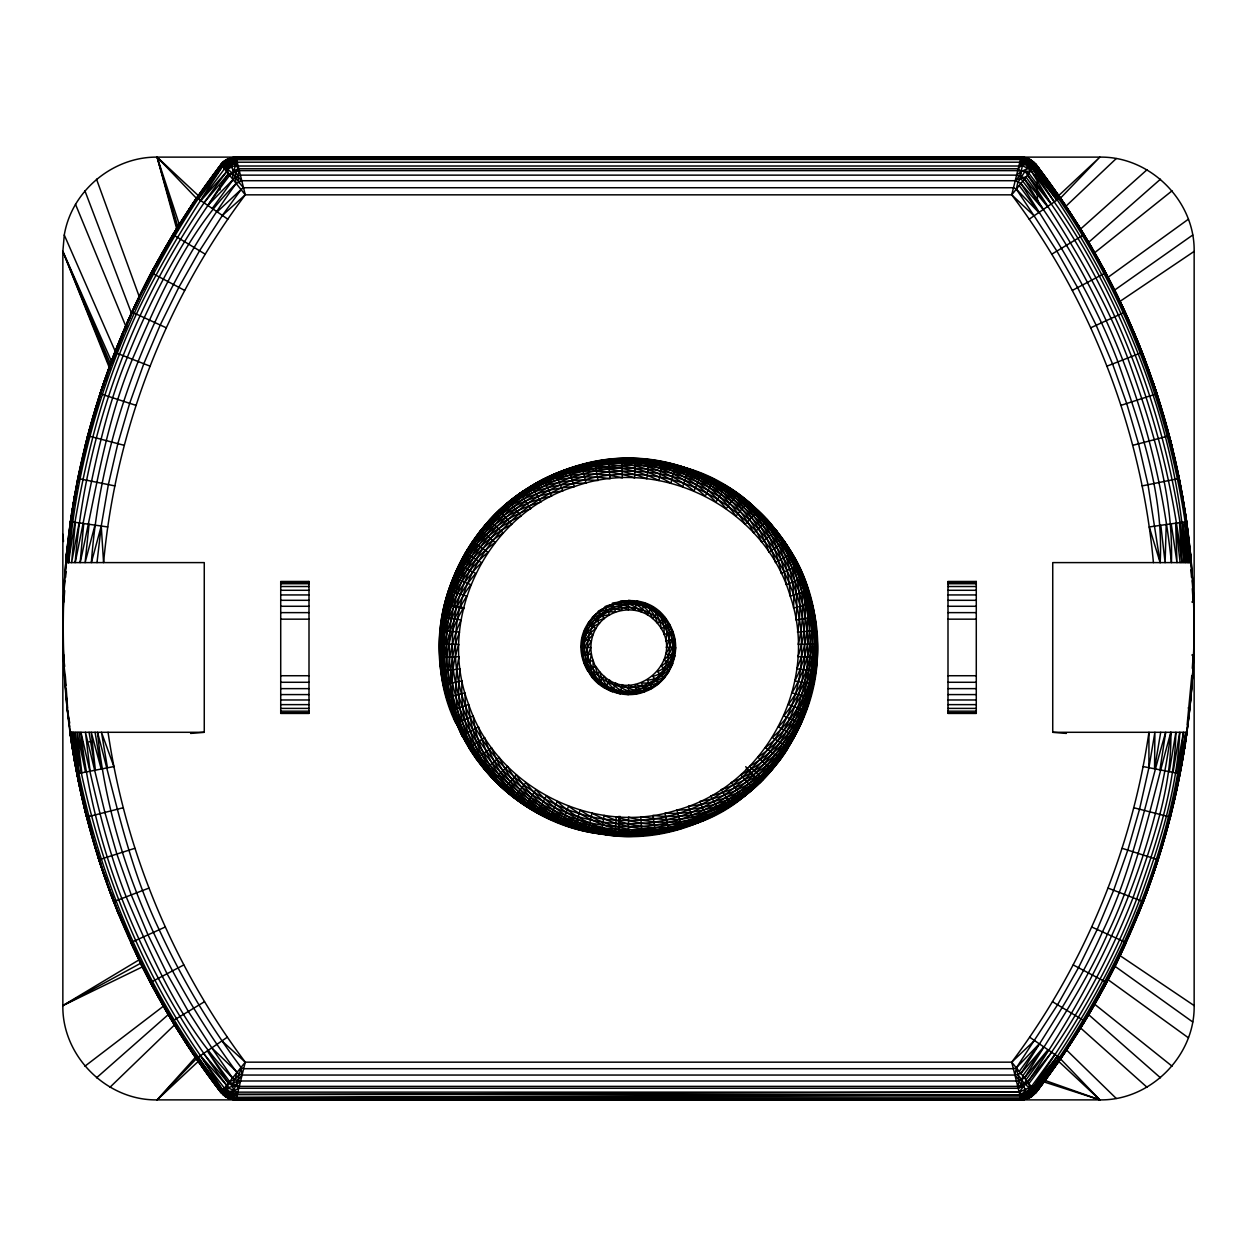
<?xml version="1.0" encoding="UTF-8"?>
<svg xmlns="http://www.w3.org/2000/svg" width="1257" height="1257" viewBox="0 0 1257 1257"><rect width="100%" height="100%" fill="white"/><g stroke="black" fill="none" stroke-linecap="round" stroke-linejoin="round"><path stroke-width="1.5" d="M1188.132 549.073L1189.97 548.885C1210.475 740.97 1154.696 939.937 1035.894 1092.412L1029.389 1097.942L1023.669 1086.252L1021.281 1085.577L1019.333 1080.784L1014.933 1075.049L1016.332 1067.853L1057.577 1004.767L1078.49 967.701L1097.204 929.489L1113.655 890.239L1127.796 850.109L1139.549 809.209L1148.914 767.697L1148.945 732.297C1131.504 851.413 1083.911 965.832 1011.728 1062.165L1021.077 1099.875L1029.389 1097.942L1036.004 1092.537C1067.209 1051.905 1094.14 1008.224 1116.892 962.343L1143.351 901.678C1199.319 756.824 1209.25 594.875 1171.477 444.24L1169.293 435.739C1143.461 337.646 1097.864 244.848 1036.004 164.463L1029.389 159.058L1021.077 157.125L1011.728 194.835C1091.626 301.319 1141.215 430.035 1153.423 562.602M447.461 700.149C402.649 559.679 546.544 419.335 685.835 467.84C793.843 497.379 867.377 654.253 772.301 737.56L788.28 747.569C765.827 786.615 721.361 809.649 676.847 810.121C765.497 786.175 820.192 683.007 790.26 596.179C764.712 507.969 660.585 455.144 574.323 486.648C486.585 513.783 435.645 618.853 468.688 704.533C496.232 787.432 593.681 836.863 676.847 810.121L682.221 828.19C643.034 839.55 600.233 838.12 561.989 823.885L561.879 823.838C465.231 790.15 413.852 671.427 453.337 577.67C474.942 522.582 523.965 479.373 581.347 464.901C689.056 433.445 809.618 518.513 816.28 630.464C830.94 747.679 715.547 855.938 599.479 833.752C486.805 820.004 409.672 691.35 450.525 585.542M108.055 732.297C125.496 851.413 173.089 965.832 245.272 1062.165L235.923 1099.875L227.611 1097.942L221.106 1092.396C189.508 1052.078 162.97 1008.13 140.108 962.343L111.512 896.068L98.91 859.788L85.523 812.76C54.947 690.439 55.497 560.622 86.969 438.552L87.707 435.739C113.539 337.646 159.12 244.848 220.996 164.463L227.611 159.058L235.97 157.298L1021.03 157.282C1028.132 155.365 1016.567 175.666 1022.758 181.134C1107.008 291.121 1157.21 425.133 1171.43 562.602C1173.551 492.178 1151.066 423.656 1127.733 358.041C1103.096 292.567 1065.59 233.393 1027.629 175.053L1025.382 171.675L1017.746 170.622L239.254 170.622L232.419 173.057L229.638 175.367C187.387 230.958 152.977 292.362 127.334 357.287C100.104 423.028 89.671 493.482 75.169 562.602C86.372 421.268 140.705 284.161 226.684 171.659L231.524 161.085L233.472 158.602L236.096 157.785L1020.92 157.754C1026.026 156.214 1032.563 160.283 1035.894 164.604C1124.449 278.771 1178.689 418.754 1191.29 562.602L1052.737 562.602L1052.737 732.297L1066.392 733.428M619.01 816.327L618.79 835.748L601.365 834.035L574.779 828.19L580.153 810.121C630.951 844.39 700.322 834.585 745.511 795.304C807.481 747.334 833.124 659.234 806.585 585.511M784.839 752.644C806.381 720.308 817.993 681.498 816.987 642.594M816.374 661.999L816.736 644.055M1060.594 199.172C1127.67 294.484 1169.466 406.64 1186.592 521.639L1149.259 526.95L1160.148 562.602C1163.872 493.498 1140.429 426.264 1117.929 361.859C1094.046 298.066 1057.404 240.574 1020.873 183.506L1015.247 180.709L241.753 180.709L236.127 183.506C187.23 231.869 159.325 296.998 132.362 359.251C105.148 424.347 95.485 494.315 80.149 562.602L83.732 523.54M64.798 580.765L63.321 601.914L64.138 590.146M1166.213 524.53L1165.113 562.602L1160.808 525.3M1192.862 666.854L1193.223 655.07L1192.296 668.315M463.77 608.954L444.994 604.146C452.269 572.532 468.767 543.48 490.12 519.377C526.793 479.42 581.253 457.249 635.304 459.025L634.628 477.864C497.788 434.042 399.647 610.352 455.977 723.529L473.229 715.909C479.97 781.178 539.049 826.713 601.365 834.035L604.067 815.384C729.123 872.248 845.285 719.79 811.881 603.611L793.544 607.995C796.545 556.568 767.163 506.665 721.377 483.364M1021.077 1099.875L1026.278 1097.895L1027.912 1094.894L1029.357 1087.698L1028.917 1083.565C1072.111 1026.875 1107.134 964.103 1133.044 897.718C1151.475 844.311 1172.011 789.6 1170.848 732.297C1151.711 800.175 1138.418 870.127 1107.417 934.124C1085.042 985.017 1053.759 1030.991 1024.471 1077.987L1019.333 1080.784L1016.41 1080.989L240.59 1080.989L237.667 1080.784L232.529 1077.987C182.721 1027.723 153.527 961.165 126.219 896.838C105.132 843.746 93.851 787.73 80.935 732.297C94.479 860.621 149.394 982.833 226.684 1085.341L228.224 1091.155L225.144 1096.481L230.267 1099.011L235.97 1099.718L1023.936 1099.655L1031.856 1096.481L1035.894 1092.396L1068.544 1046.453M219.928 189.964L220.085 186.036M527.312 806.554C462.293 767.21 420.639 678.042 463.456 607.995L445.119 603.611L442.433 616.951L439.981 644.055L458.836 644.385C433.838 716.191 484.196 791.062 549.45 818.323L557.244 801.463C622.184 861.312 722.476 830.343 773.244 768.2L773.291 768.247M1028.587 160.723L1029.389 159.058L1020.825 158.162L236.505 159.482L229.088 162.106L222.505 166.38C183.506 226.291 144.775 286.957 119.494 354.238C92.939 421.016 79.097 491.786 68.507 562.602C69.748 500.663 86.042 440.327 104.378 381.531M190.608 733.428L204.263 732.297L204.263 562.602L65.71 562.602C74.949 461.633 103.828 362.393 151.28 272.722L177.253 227.548L193.358 202.707L221.106 164.588C221.86 158.413 244.204 155.664 230.345 158.162L226.81 163.41L226.684 171.659L200.869 200.649L224.453 168.847L224.72 164.997L227.69 159.23L235.923 157.125L245.272 194.835C165.374 301.319 115.785 430.035 103.577 562.602L101.251 526.023L108.369 484.589L117.844 443.642L129.675 403.308L143.817 363.713L160.22 325.013L178.824 287.319L199.564 250.756L222.379 215.45L241.03 189.587L243.497 187.733L1013.503 187.733L1016.332 189.147L1038.816 212.559L1019.254 185.517L1036.004 164.463L1029.31 159.23L1021.03 157.282L1023.795 157.785M620.125 816.422L618.79 835.748C592.99 833.752 567.583 827.342 544.25 815.997L561.989 823.885L568.541 806.208C597.154 827.012 633.795 837.539 668.975 831.317L655.635 834.035L652.933 815.384C688.035 819.721 725.195 811.189 752.943 788.72C674.051 859.804 538.027 846.212 477.283 758.16C415.329 677.853 436.195 550.597 520.539 494.252C605.811 430.538 740.169 460.109 790.81 553.756C843.274 639.499 810.058 766.173 718.595 810.215C627.604 863.936 498.196 820.334 458.286 722.508C415.376 631.438 462.749 512.526 556.537 475.916C648.361 434.655 766.409 484.181 801.306 578.597C840.493 670.185 790.15 790.26 693.55 819.721C596.792 859.379 476.23 798.226 451.074 696.724C422.022 601.396 485.375 491.66 582.447 469.175C678.277 441.835 786.851 507.152 807.591 604.633C819.045 652.116 810.545 703.873 784.541 745.228C758.851 787.008 715.971 816.893 667.577 825.016C567.394 850.031 458.286 773.134 448.136 670.374C433.288 573.098 510.782 474.895 608.844 466.708C706.371 453.62 803.16 532.874 809.571 631.061C814.017 679.094 798.368 728.463 767.069 765.167C750.005 785.122 728.651 801.353 704.847 812.462C685.144 822.534 661.873 819.878 640.74 816.704L642.107 835.512C592.738 841.42 542.647 816.767 516.328 774.783L503.868 788.94M80.024 787.809L71.492 732.297C91.541 861.564 141.444 987.185 222.85 1090.18L229.088 1094.894L236.505 1097.518L1019.82 1094.784L1026.655 1092.349L1032.547 1088.153C1073.352 1028.745 1111.078 966.774 1136.627 899.101C1155.67 845.254 1174.855 789.977 1175.861 732.297L1169.293 771.672M65.065 577.01L69.638 530.423M63.887 601.946L64.688 590.586M65.615 577.34L66.008 571.652M66.668 562.193L67.202 554.62M1191.762 675.889L1187.127 724.975M1102.955 987.515C1159.457 886.185 1188.761 770.698 1193.679 655.086L1191.84 655.023M614.893 835.512L616.26 816.704C649.618 828.504 687.736 828.143 719.68 812.163C681.184 835.811 631.218 834.334 592.016 813.185L587.962 831.6M68.397 543.307L67.03 548.885C55.827 664.466 69.308 782.687 109.893 891.716L111.512 896.068C138.223 966.476 175.084 1032.83 220.996 1092.537L227.69 1097.77L236.096 1099.215L1023.874 1099.466L1029.31 1097.77L1036.004 1092.537L1063.642 1054.293L1091.877 1009.245L1098.618 995.623M64.28 235.028L62.85 251.4L62.85 1005.6C61.986 1056.006 106.719 1100.739 157.125 1099.875L1099.875 1099.875C1150.281 1100.739 1195.014 1056.006 1194.15 1005.6L1194.15 251.4C1195.014 200.994 1150.281 156.261 1099.875 157.125L157.125 157.125C112.627 156.669 71.555 191.127 64.28 235.028L116.163 353.421M236.505 1097.518L1020.354 1096.952L1027.912 1094.894L1034.15 1090.18C1076.291 1031.07 1113.561 968.189 1139.502 900.201C1158.97 846.024 1177.275 790.276 1179.742 732.297L1173.064 772.395M75.404 522.346L71.602 562.602L79.144 522.881M67.03 548.885L65.71 562.602L69.811 530.705M1160.148 562.602L1148.002 484.715L1138.528 443.8L1126.696 403.513L1112.571 363.949L1096.198 325.28L1077.61 287.617L1056.886 251.086L1034.087 215.827L1011.728 194.835L245.272 194.835L224.453 168.847L230.345 164.651L237.18 162.216L1019.82 162.216L1026.215 159.262L1031.777 160.676L1033.977 162.483L1030.756 167.26L1021.281 171.423L1018.217 168.721L238.783 168.721L235.719 171.423L235.028 177.52L236.127 183.506C156.057 294.389 101.456 425.463 91.352 562.602L101.251 526.023L96.993 562.602M124.176 445.308L87.707 435.739L77.808 478.446L70.408 521.639L66.275 562.602L70.973 521.718M68.507 562.602C79.348 418.707 136.432 280.94 221.656 165.311L227.611 159.058L221.106 164.588C183.978 214.099 152.443 267.584 126.863 323.913M89.074 524.295L85.099 562.602L94.966 525.127M1028.776 1091.155L1031.856 1096.481L1035.344 1091.689C1112.885 986.525 1169.419 863.04 1183.481 732.297L1176.096 772.992M70.282 526.95L74.446 496.248L77.384 485.202M70.156 526.73L74.446 496.248M68.931 539.552L69.716 533.911M71.838 518.89L72.372 515.134M74.226 501.983L74.744 498.212M1178.532 777.376L1184.204 745.652M1184.738 741.881L1185.272 738.126M1054.812 1054.466L1031.384 1086.677L1028.776 1096.685L1026.655 1098.838L1021.03 1099.718L1023.936 1099.655L1022.098 1094.014L1019.176 1092.144L237.824 1092.144L225.741 1095.444L220.996 1092.537C189.901 1051.826 162.719 1008.24 140.093 962.296M816.484 657.647C813.075 693.204 793.12 725.698 765.419 747.695L780.644 758.835M1159.928 769.85L1165.695 732.297C1145.85 799.201 1133.311 868.603 1102.452 931.877C1080.423 981.953 1049.674 1027.22 1020.873 1073.494L1014.933 1075.049L242.067 1075.049L239.254 1074.248L211.789 1047.867L188.33 1011.461L167.04 973.751L147.996 934.847L131.247 894.905L116.87 854.053L104.897 812.431L85.445 732.297L90.095 771.201M1170.848 732.297C1155.23 859.301 1099.969 977.632 1027.629 1081.947L1017.746 1086.378L239.254 1086.378L232.419 1083.943L229.638 1081.633L207.358 1050.915L228.413 1083.157L233.331 1086.252L235.719 1085.577L240.59 1080.989M1108.155 888.133L1143.351 901.678C1164.029 847.029 1178.94 790.213 1186.844 732.297L1176.976 787.809M1016.63 175.132L1021.281 171.423L1019.333 176.216L1015.247 180.709L1021.972 177.52L1026.011 177.096L1047.49 206.604L1024.471 179.013L1016.63 175.132L240.37 175.132L235.028 177.52L207.814 205.425L228.413 173.843L227.643 169.302L229.088 162.106L233.126 157.518L236.08 157.754L233.126 157.518M1062.118 1055.644L1035.894 1092.396L1031.384 1086.677L1019.176 1092.144L237.259 1094.454L230.785 1097.738L225.223 1096.324L223.023 1094.517L227.643 1087.698L228.413 1083.157L245.272 1062.165L1011.728 1062.165L1034.527 1040.545M1148.914 767.697L1154.9 732.297L1154.554 768.797L1160.698 732.297M1178.328 773.432L1185.791 732.297C1177.039 804.983 1155.419 875.673 1125.753 942.451L1123.538 948.029M752.896 505.927C727.222 483.646 695.812 468.154 662.36 461.963L658.967 480.52C619.104 460.863 568.934 461.036 531.444 486.145M86.434 442.448L86.969 438.552C109.516 353.39 145.561 271.261 196.406 199.172M441.003 630.48C445.701 595.08 466.803 563.325 495.289 542.333L480.488 530.658M76.096 491.204L71.57 513.752L74.682 498.715M77.981 481.808C91.73 407.677 117.184 335.352 154.03 269.517M462.089 736.068C447.131 703.684 446.879 665.456 459.496 632.161L440.72 630.464M1176.379 788.343L1170.031 818.448M1177.133 784.572L1180.15 769.551M1180.904 765.796L1187.032 732.297L1052.737 732.297M1169.843 818.401L1170.628 814.567L1164.736 834.522M75.467 494.959L76.237 491.204M81.689 464.901L87.157 438.599M1174.525 795.854L1175.311 792.099M1178.422 777.077L1179.977 769.551M1180.763 765.796L1181.533 762.041M1182.318 758.285L1185.43 743.248L1182.099 760.674M81.736 464.791L85.523 444.24M1174.588 795.948L1176.552 786.662M790.15 550.393C820.821 596.368 821.811 659.752 788.312 704.533L806.067 710.881L814.002 681.263M188.456 1046.453L221.421 1092.003L223.652 1093.574L226.81 1093.59L233.535 1090.95L232.419 1083.943L235.028 1079.48L236.929 1072.504C163.473 973.311 109.783 855.891 97.496 732.297C115.345 798.933 129.094 867.126 159.199 929.756C181.605 978.323 208.945 1024.596 241.03 1067.413L237.667 1080.784L230.267 1099.011L235.97 1099.718L233.205 1099.215M675.653 464.901L670.939 483.159C632.538 460.612 582.651 457.312 543.338 479.561C575.832 464.744 613.935 465.766 646.852 478.76L648.879 460.015L635.304 459.025M442.715 616.998C449.959 582.022 473.292 551.886 503.209 532.999L489.507 520.477C514.679 495.132 550.692 482.625 586.061 483.159L581.347 464.901C609.331 458.114 638.807 457.187 667.043 463M239.254 170.622L237.667 176.216L239.254 182.752L243.497 187.733M1017.746 1086.378L1019.333 1080.784L1016.332 1067.853L1011.728 1062.165M86.607 442.558L99.712 396.976M1149.841 881.534L1160.007 850.942M1162.112 843.651L1163.683 838.183M162.059 1002.269L165.123 1009.245L193.358 1054.293L220.996 1092.537L224.453 1088.153L227.643 1087.698L237.824 1092.144L234.902 1094.014L233.064 1099.655M1163.369 842.567L1147.107 891.716L1138.559 913.792L1136.847 913.101M1032.547 1088.153L1057.357 1056.21L1033.317 1089.128L1029.31 1097.77M688.71 468.782L682.677 486.648C653.341 466.881 616.339 457.689 581.41 465.169C624.588 451.907 672.605 465.844 705.271 496.122L713.803 479.294L701.437 473.59L694.147 490.968C665.079 468.123 626.709 456.322 589.957 463M228.224 165.845L225.144 160.519L223.023 162.483L227.643 169.302L231.477 166.961L234.053 160.393L233.064 157.345M72.372 732.297L79.097 773.338L73.613 732.297C94.951 860.605 143.707 985.409 224.453 1088.153L230.345 1092.349L237.259 1094.454L1019.82 1094.784L1022.947 1096.607L1025.523 1090.039L1022.098 1094.014M445.402 603.674C455.144 569.311 480.598 540.934 511.803 524.263L498.84 510.562M1019.176 1092.144L1023.669 1086.252L1026.011 1079.904L1047.929 1049.752L1024.471 1077.987L1031.384 1086.677M86.544 440.751L88.257 435.88M166.175 327.747L131.891 312.035L114.796 352.4L100.041 393.677L135.913 405.335M100.591 393.85L115.314 352.604L132.409 312.27M104.017 384.422L100.214 393.142M105.321 380.855L107.269 375.497M111.81 363.022L122.84 334.755M1145.284 894.01L1138.135 913.619L1126.523 939.608M809.901 697.824C798.918 731.81 772.458 759.244 740.672 774.783L753.132 788.94M212.244 208.473L233.095 179.72L232.419 173.057L237.18 162.216L234.053 160.393L235.672 165.343L238.783 168.721L233.331 170.748L228.224 160.315L236.222 158.319L1020.825 158.162M1026.655 158.162L1023.874 157.518L1026.655 158.162L1024.408 163.693L1018.877 166.018L238.123 166.018L232.592 163.693L230.267 157.989M184.606 290.383L151.783 272.989L153.825 268.244M449.032 590.57C461.24 557.008 488.674 530.533 520.995 516.156L509.054 501.574M1142.912 901.52L1145.331 896.021M124.38 331.298L126.706 326.097M134.436 308.766L139.087 298.38M1103.08 987.248L1122.658 948.281M803.05 718.438C788.029 758.002 751.293 786.348 710.676 795.917L719.805 812.415L731.323 805.156L721.172 789.6C759.071 777.533 792.916 749.109 805.8 710.786C792.397 743.893 764.02 769.347 731.197 782.545L742.604 797.567M126.611 323.803L151.28 272.722L172.916 234.603L196.705 197.789L227.784 219.158M228.413 1096.277C225.789 1100.331 234.273 1098.021 236.222 1098.681L1020.778 1098.681L1026.278 1097.895L1033.443 1093.716L1059.227 1057.498L1034.15 1090.18M111.669 896.021L114.183 901.473C140.941 969.43 176.341 1034.244 221.751 1091.579L228.224 1096.685L230.345 1092.349M1072.394 290.383L1105.72 272.722L1079.747 227.548L1063.642 202.707L1035.894 164.604L1033.977 162.483L1028.776 160.315L1026.655 164.651L1027.503 168.045L1031.07 170.716C1119.421 282.856 1169.607 421.441 1185.461 562.602C1177.259 419.084 1118.306 282.055 1034.15 166.82L1027.912 162.106L1020.495 159.482L236.505 159.482L233.472 158.602M1097.785 998.215L1125.753 942.451M1106.631 982.534L1084.414 1020.967L1060.374 1058.284L1035.344 1091.689L1036.004 1092.537C1071.451 1046.028 1101.839 995.827 1126.178 942.64L1091.83 927.053M466.928 550.44L457.799 567.551M1116.907 962.296L1084.807 1021.203L1060.751 1058.535L1029.656 1037.198M143.314 289.896L154.014 269.799M158.476 261.425L160.268 258.078M162.059 254.731L171.675 238.39M155.884 266.17L161.462 256.082M163.316 252.736L165.17 249.373M167.024 246.011L177.253 227.548M537.195 812.415L546.324 795.917C574.748 823.744 615.694 840.336 655.604 833.752M1079.747 1029.452L1089.96 1011.005M1091.814 1007.643L1093.684 1004.296M1095.538 1000.933L1101.101 990.862M1031.777 160.676L1017.746 182.752L1016.332 189.147L1011.728 194.835M1017.746 1074.248L1024.581 1083.943L1029.357 1087.698L1025.476 1095.915L1023.528 1098.398L1020.904 1099.215L1023.874 1099.482M725.713 485.893L715.987 502.046C688.569 473.056 648.266 455.505 608.121 460.015L610.148 478.76C570.898 472.381 527.861 482.421 499.029 510.782C525.96 487.323 562.79 477.44 598.033 480.52L594.64 461.963M225.239 160.692L220.996 164.463L193.358 202.707L165.625 248.038M174.692 233.566L176.703 230.345M179.735 225.522L182.752 220.698M184.763 217.492L186.774 214.271M189.807 209.448L193.358 202.707M1072.331 1039.57L1063.642 1054.293M1074.342 1036.349L1077.359 1031.526M1080.391 1026.702L1083.408 1021.878M1085.419 1018.673L1091.469 1009.025M222.913 1094.674L196.721 1058.221M1130.137 323.913C1104.762 267.49 1073.117 214.02 1035.894 164.588L1031.62 160.927M1033.977 1094.501L1060.374 1058.284M198.653 196.013L220.996 164.463L222.002 165.751M196.123 199.832L206.399 185.502M208.693 182.312L220.116 166.395M1019.254 1071.483L1039.272 1043.797L1016.332 1067.853L1013.362 1068.701L243.638 1068.701L241.03 1067.413L242.067 1075.049L237.667 1080.784L232.419 1083.943L228.413 1083.157L203.524 1053.555M198.59 199.077L222.505 166.38L221.656 165.311L197.176 198.119M197.349 198.355L203.225 190.593M1052.659 1067.994L1060.908 1057.137M514.396 797.567L525.803 782.545C549.922 814.175 588.072 836.486 628.5 835.716C592.817 834.239 559.286 816.076 535.828 789.6L525.52 805.407L537.32 812.163C506.822 793.591 486.286 761.475 478.571 726.939L462.167 735.644L453.95 718.438M788.029 747.412C767.823 776.857 734.638 795.634 699.756 801.463L707.675 818.574M746.218 768.938L760.092 782.483L780.408 758.662C758.128 786.583 723.671 802.909 688.459 806.208L695.011 823.885L676.517 829.793L657.521 833.752L642.107 835.512M228.413 1083.157L224.453 1088.153L224.72 1092.003L233.535 1090.95L238.783 1088.279L1018.217 1088.279L1023.669 1086.252M1019.254 185.517L1016.332 189.147L1034.087 215.827M239.254 1074.248L235.028 1079.48L229.638 1081.633M1027.629 1081.947L1051.638 1052.298M648.848 460.298C685.018 464.069 719.648 478.996 747.946 501.574L736.005 516.156C710.614 479.577 666.713 455.631 621.696 459.308M477.691 534.288L490.151 519.408M203.98 202.786L228.413 173.843L232.419 173.057L239.254 182.752M1024.471 1077.987L1020.873 1073.494L1043.781 1046.892L1022.758 1075.866L1021.281 1085.577L1018.217 1088.279M198.637 1061.065L157.125 1099.875L196.312 1056.383M221.263 164.808L223.18 162.719M1018.217 168.721L1021.328 165.343L1033.348 163.426L1059.902 198.056L1033.977 162.483M747.946 501.574L758.16 510.562L745.197 524.263C726.86 494.001 697.148 470.118 662.313 462.246M157.125 1099.875L196.328 1058.803M1060.877 197.71L1099.875 157.125L1058.331 195.935M493.97 779.576L507.435 766.361C524.656 797.252 553.504 822.188 588.025 831.317M766.88 519.377C789.93 547.062 799.876 584.316 795.964 620L814.567 616.951M109.987 1087.242L176.043 1023.449M1065.009 207.091L1116.247 158.555M1018.877 166.018L1022.098 162.986L1028.776 160.315M217.147 211.852L241.03 189.587M779.214 534.351L767.493 520.477L753.791 532.999C737.67 501.496 709.765 475.539 675.59 465.169C714.919 474.549 746.265 505.691 761.711 542.333L776.512 530.658L791.784 553.174L803.663 577.67L786.144 584.646C782.2 549.482 765.262 515.339 736.948 493.561L726.247 508.739C703.747 481.447 670.908 462.089 635.304 459.308M222.379 215.45L245.272 194.835M1079.7 229.811L1147.013 169.758M96.522 1077.815L168.564 1014.352M1087.651 243.198L1160.478 179.185M762.826 779.371C736.759 803.789 700.306 814.976 664.984 813.185L669.038 831.6M1094.046 253.238L1172.09 190.797M509.226 501.794L519.267 493.797L535.686 483.458M84.91 1066.203L164.478 1005.38M1033.977 1094.517L1033.443 1093.716L1035.642 1092.082M549.45 818.323C517.695 801.982 494.881 771.437 484.699 737.56L468.72 747.569L476.356 758.835L491.581 747.695C504.183 780.754 529.134 809.571 561.989 823.571M1107.386 277.781L1188.462 219.158M729.657 806.491L745.511 795.304M1113.623 290.791L1192.72 235.028M1029.216 219.158L1060.295 197.789M227.344 1037.198L196.249 1058.535L172.193 1021.203L150.369 982.534L130.822 942.64L165.17 927.053M1036.491 176.231L1036.004 164.463L1063.642 202.707L1072.331 217.43M784.557 541.641L768.954 552.232C757.547 518.732 733.664 489.02 701.327 473.842L703.967 474.753M193.358 1054.293L189.807 1047.552M1119.327 301.837L1194.15 251.4M1051.842 254.15L1084.084 234.603M172.193 1021.203L204.482 1001.719M143.518 966.319L62.85 1005.6L138.6 960.144M228.224 160.315L221.106 164.588M1085.419 238.327L1091.877 247.755L1063.642 202.707M791.784 553.174L775.459 562.602C766.503 528.38 744.82 497.034 713.662 479.561C750.068 497.159 773.998 534.319 781.194 573.428L798.164 565.21M519.267 493.797C549.623 474.58 587.616 469.552 622.372 477.864L621.696 459.025M234.902 1094.014L228.224 1096.685M62.85 1005.6L141.805 962.642M150.369 982.534L183.726 964.967M731.323 805.156C700.62 823.398 662.612 826.509 628.5 817.144L628.5 835.999M1090.825 327.747L1125.109 312.035L1142.204 352.4L1156.959 393.677L1121.087 405.335M1019.82 162.216L1024.408 163.693L1031.259 161.556L1034.762 166.034C1123.255 279.918 1175.751 419.492 1190.332 562.602C1185.76 500.899 1171.854 440.249 1152.622 381.531M1029.357 1087.698L1032.28 1092.003L1034.762 1090.966M1179.019 481.808L1171.477 444.24L1156.786 393.142L1138.559 343.208L1136.847 343.899M111.81 893.978L118.441 913.792C96.365 858.971 80.762 801.62 71.57 743.248L69.968 732.297L204.263 732.297M571.181 467.918L568.384 469.05L581.347 464.901L568.29 468.782L574.323 486.648C534.602 488.863 494.724 507.907 472.679 541.798C493.938 513.107 527.767 495.541 562.853 490.968L555.563 473.59M1107.087 366.101L1142.204 352.4M114.183 901.473C93.317 846.888 79.16 789.993 70.093 732.297C78.123 790.197 92.955 847.029 113.649 901.678L148.845 888.133M231.477 166.961L235.672 165.343M450.933 710.881L468.688 704.533C471.626 744.191 491.393 783.724 525.677 805.156M1156.786 393.142L1149.841 375.466M80.621 788.343L85.523 812.76L100.214 863.858L107.269 881.503M98.91 859.788L134.829 848.318M808.235 590.491L790.26 596.179C788.877 560.826 774.438 525.552 747.774 501.794M676.486 829.667L682.127 827.923M1132.824 445.308L1169.293 435.739M86.623 817.113L123.155 807.748M227.643 1087.698L233.331 1086.252M1171.477 444.24L1176.552 470.338M85.523 812.76L83.323 799.625M1028.776 165.845L1032.28 164.997L1033.317 167.872L1056.901 200.114L1032.547 168.847L1024.408 163.693M1030.756 1089.74L1033.317 1089.128M1142.22 485.893L1179.192 478.446L1170.031 438.552L1152.858 381.437M443.658 684.656L462.136 680.933C459.543 717.606 471.186 755.708 496.971 782.404M76.866 773.778L113.884 766.566L101.471 732.297L107.458 767.823M1179.726 485.186L1182.554 496.248L1186.718 526.95M1027.629 175.053L1051.198 204.058L1031.07 170.716L1025.382 171.675L1028.917 173.435C1115.792 285.418 1165.648 422.478 1181.926 562.602L1179.475 522.661L1183.968 562.602M441.458 671.222L460.156 668.85C453.431 712.86 468.845 760.438 504.057 788.72C478.257 764.02 465.106 728.227 464.996 692.858L446.816 697.902L451.2 710.786L443.093 681.247M642.091 835.229L638.21 835.748L657.521 833.752M64.688 666.414L63.321 655.086L67.03 708.115L69.716 723.089M816.28 630.464L797.504 632.161C805.878 588.355 791.973 540.447 758.16 510.562M1024.581 1083.943L1028.917 1083.565M75.467 742.934L71.57 743.248L76.096 765.796M79.364 742.604L83.276 742.29M89.121 741.803L93.034 741.489M440.233 657.662L459.056 656.641C451.562 691.224 456.715 728.997 476.592 758.662M1191.84 601.977L1193.679 601.914L1192.202 580.765M280.72 582.038L309.002 582.038M947.998 582.038L976.28 582.038M280.72 583.735L309.002 583.735M947.998 583.735L976.28 583.735M280.72 586.516L309.002 586.516M947.998 586.516L976.28 586.516M280.72 590.287L309.002 590.287M947.998 590.287L976.28 590.287M280.72 594.938L309.002 594.938M947.998 594.938L976.28 594.938M280.72 600.312L309.002 600.312M947.998 600.312L976.28 600.312M280.72 606.283L309.002 606.283M947.998 606.283L976.28 606.283M280.72 612.63L309.002 612.63M947.998 612.63L976.28 612.63M280.72 619.167L309.002 619.167M947.998 619.167L976.28 619.167M280.72 675.732L309.002 675.732M947.998 675.732L976.28 675.732M280.72 682.284L309.002 682.284M947.998 682.284L976.28 682.284M280.72 688.632L309.002 688.632M947.998 688.632L976.28 688.632M280.72 694.587L309.002 694.587M947.998 694.587L976.28 694.587M280.72 699.976L309.002 699.976M947.998 699.976L976.28 699.976M280.72 704.627L309.002 704.627M947.998 704.627L976.28 704.627M280.72 708.398L309.002 708.398M947.998 708.398L976.28 708.398M280.72 711.179L309.002 711.179M947.998 711.179L976.28 711.179M280.72 712.876L309.002 712.876M947.998 712.876L976.28 712.876M816.767 657.662L797.944 656.641C812.431 614.61 805.91 564.864 776.292 530.831M621.225 1099.231L628.5 1099.875M1188.132 707.927L1189.97 708.115M815.542 671.222L796.844 668.85C814.363 627.903 811.346 578 784.321 541.798C803.113 572.171 806.9 610.116 798.164 644.385L817.019 644.055L815.997 630.48C817.726 666.163 802.673 701.186 778.429 726.939L794.911 736.068M647.889 459.905L662.36 461.963M70.408 521.639L107.741 526.95M442.433 616.951L461.036 620C446.298 652.163 443.202 690.156 456.244 723.404M444.994 604.146L464.069 607.869M1143.116 766.566L1180.134 773.778M77.808 478.446L114.78 485.893M813.342 684.656L794.864 680.933C812.792 645.438 816.233 601.38 797.912 565.336L799.201 567.551M230.345 1098.838L233.126 1099.482M1133.845 807.748L1170.377 817.113M810.184 697.902L792.004 692.858C812.399 658.778 819.14 614.972 803.396 577.764L811.598 603.674L815.369 623.268M233.331 170.748L235.719 171.423L237.667 176.216L241.753 180.709M448.765 590.491L466.74 596.179C447.508 625.876 438.992 663.036 447.099 697.824M1122.171 848.318L1158.09 859.788M1041.99 1081.271L1099.875 1099.875L1060.877 1059.29M1044.74 1080.344L1099.875 1099.875L1058.331 1061.065M114.796 352.4L149.913 366.101M453.337 577.67L470.856 584.646C449.535 612.882 438.347 649.319 443.941 684.594M574.873 827.923C541.091 816.327 514.129 789.38 499.17 757.311L484.793 769.52L476.356 758.835M1021.328 165.343L1027.503 168.045M801.023 723.529L783.771 715.909C806.098 688.475 818.59 652.446 814.285 616.998M1020.354 1096.952L1023.528 1098.398M458.836 565.21L475.806 573.428C452.504 600.06 438.709 635.602 441.741 671.191C434.011 626.677 453.903 580.813 488.046 552.232L472.443 541.641L465.451 553.331C484.589 523.163 517.067 503.209 551.729 496.122L543.197 479.294M1073.274 964.967L1106.223 982.314M465.216 553.174L481.541 562.602C455.301 588.465 438.819 624.839 440.626 661.999M1052.518 1001.719L1084.807 1021.203M172.916 234.603L205.158 254.15M208.615 1074.782L221.106 1092.396L225.38 1096.073M1119.327 955.163L1194.15 1005.6M511.552 795.225L514.569 797.331M1113.953 965.565L1192.72 1021.972M1107.386 979.219L1188.462 1037.842M227.643 169.302L232.419 173.057M1094.046 1003.762L1172.09 1066.203M771.987 769.331L757.83 757.311C787.055 737.372 809.288 706.403 815.259 671.191C810.922 711.383 783.975 746.422 749.565 766.361L763.03 779.576M1087.651 1013.802L1160.478 1077.815M235.719 1085.577L238.783 1088.279M1079.7 1027.189L1147.013 1087.242M221.939 1040.906L245.272 1062.165M198.669 195.935L157.125 157.125L176.766 229.057M223.023 1094.501L225.144 1096.481M1065.7 1049.202L1116.247 1098.445M767.493 520.477L757.971 510.782L776.512 530.658M196.328 198.197L157.125 157.125L178.023 230.204M745.715 766.707L760.092 782.483M226.684 1085.341L200.413 1055.676L222.85 1090.18L223.652 1093.574M1020.873 183.506L1043.326 209.463L1024.471 179.013M1016.332 1067.853L1020.873 1073.494M222.505 166.38L224.453 168.847M1053.775 190.64L1060.877 199.879M1034.15 166.82L1058.771 198.842L1035.344 165.311M197.349 1058.645L204.404 1067.963M196.123 1057.153L206.462 1071.42M208.772 1074.594L220.242 1090.447M1035.894 164.604L1062.118 201.356M196.108 1057.184L206.337 1071.577M1036.004 164.463L1058.347 196.013M520.052 493.561L530.753 508.739C497.473 520.744 468.201 545.177 453.604 577.764C467.855 539.929 502.706 512.762 541.013 502.046L531.287 485.893M211.789 1047.867L232.529 1077.987M198.119 1057.263L221.751 1091.579M1032.28 1092.003L1033.443 1093.716M1032.547 168.847L1054.356 201.874M1074.342 220.651L1077.359 225.474M1080.391 230.298L1083.408 235.122M165.625 1008.962L171.675 1018.61M174.692 1023.434L176.703 1026.655M179.735 1031.478L182.752 1036.302M184.763 1039.508L186.774 1042.729M462.167 735.644L468.971 747.412M1079.747 227.548L1089.976 246.011M1091.83 249.373L1093.684 252.736M1095.538 256.082L1101.116 266.17M1102.97 269.517L1116.907 294.719L1138.559 343.208M154.045 987.515L140.108 962.343L118.441 913.792L100.214 863.858M155.899 990.862L161.462 1000.933M163.316 1004.296L165.186 1007.643M167.04 1011.005L177.253 1029.452M1091.469 247.975L1098.618 261.377M1103.08 269.752L1113.796 289.848M140.627 962.092L154.014 987.201M158.476 995.575L160.268 998.922M1103.285 268.181L1125.109 312.035M227.611 159.058L228.413 160.723M1103.175 268.244L1105.312 272.942M1116.467 294.861L1122.658 308.719M1126.523 317.392L1128.849 322.593M1130.389 326.05L1132.714 331.251M1134.254 334.723L1145.284 362.99M118.975 913.572L129.031 936.104M134.436 948.234L139.087 958.62M111.716 361.827L62.85 251.4L110.113 369.637M1124.685 312.223L1141.78 352.557L1156.519 393.818M110.977 365.017L62.85 251.4L109.862 366.62M75.483 204.263L126.297 327.386M1024.408 1093.307L1026.733 1099.011M84.91 190.797L131.372 312.962M131.356 942.404L133.462 948.029M96.522 179.185L139.386 297.013M1168.837 435.849L1170.456 440.751M179.83 226.087L157.125 157.125L177.865 226.763M1156.864 395.122L1170.503 442.527L1169.843 438.599M86.607 814.442L92.374 834.507M97.088 850.91L100.764 863.669M78.578 777.36L74.446 760.752L70.156 730.27M81.736 792.209L82.522 795.917M1180.904 491.204L1185.43 513.752M76.85 769.551L79.867 784.572M86.434 814.552L87.157 818.401M1179.192 478.446L1186.592 521.639L1191.29 562.602L1187.189 530.705M95.076 732.297L101.22 769.033L91.258 732.297L95.375 770.18L89.074 732.297M78.971 732.297L85.523 772.097L77.038 732.297L81.831 772.819L75.169 732.297M70.659 732.297L77.431 773.668M1171.21 523.823L1177.008 562.602L1175.656 523.195L1180.134 562.602M1182.099 496.326L1182.884 501.952M1183.418 505.723L1183.953 509.478M1184.738 515.119L1185.272 518.874M1187.127 532.025L1190.442 562.178M71.838 738.11L72.372 741.866M72.89 745.637L73.425 749.392M73.959 753.147L74.744 758.788M67.03 708.115L69.638 726.577M1186.137 521.702L1191.196 562.602L1186.592 521.639M1189.326 562.602L1184.77 521.906L1188.258 562.602L1182.523 522.221L1187.064 562.602M1030.756 167.26L1031.07 170.716M62.85 534.225L63.494 541.5M1189.97 548.885L1191.935 577.01M1190.96 569.751L1191.495 577.324M1192.296 588.685L1193.223 601.93L1192.862 590.146M65.348 675.873L66.008 685.348M66.275 689.135L67.595 708.052M1036.742 182.124L1037.575 201.733M63.887 655.054L64.138 666.854M585.401 655.054C583.012 684.311 619.842 701.799 644.621 691.743C668.457 683.541 681.828 654.866 672.794 631.328C648.691 568.651 555.154 612.253 587.679 671.018L595.849 666.304C626.693 715.862 696.189 657.568 652.744 618.57C635.775 603.611 606.66 608.734 595.849 628.594C590.413 638.179 589.376 649.979 593.068 660.349C597.594 671.835 599.133 686.306 612.379 691.743L615.6 682.897C622.985 690.643 634.157 694.241 644.621 691.743L641.4 682.897C652.037 684.091 662.895 679.66 669.321 671.018L661.151 666.304C670.075 660.396 675.543 650.01 674.915 639.263L665.644 640.913C668.661 630.637 666.179 619.167 658.794 611.342L652.744 618.57C648.455 608.765 639.185 601.569 628.5 600.312L628.5 609.739C618.915 604.978 607.194 605.434 598.206 611.342L604.256 618.57C593.854 621.084 585.165 628.956 582.085 639.263L591.356 640.913L587.569 647.449L585.401 655.054L588.779 670.39L592.393 677.759L599.605 671.694C602.119 682.095 610.006 690.8 620.314 693.88L621.948 684.594C630.558 690.941 642.186 692.544 652.069 688.27L647.355 680.116C658.04 679.44 667.97 673.202 672.794 663.57L663.932 660.349C671.694 652.98 675.276 641.808 672.794 631.328L663.932 634.565C665.142 623.928 660.695 613.055 652.069 606.628L647.355 614.799C641.431 605.874 631.061 600.406 620.314 601.035L621.948 610.321C611.688 607.288 600.217 609.771 592.393 617.156L599.605 623.221C589.8 627.494 582.604 636.765 581.363 647.449L590.79 647.449L588.182 654.567L587.365 662.423L593.351 676.942L598.206 683.572L604.256 676.345C608.545 686.149 617.816 693.345 628.5 694.587L628.5 685.159C638.085 689.936 649.806 689.48 658.794 683.572L652.744 676.345C663.146 673.831 671.835 665.943 674.915 655.635L665.644 654.001C671.992 645.391 673.595 633.764 669.321 623.881L661.151 628.594C660.491 617.925 654.237 607.979 644.621 603.156L641.4 612.018C634.015 604.271 622.843 600.673 612.379 603.156L615.6 612.018C604.963 610.823 594.105 615.254 587.679 623.881L595.849 628.594C586.925 634.518 581.457 644.904 582.085 655.635L591.356 654.001L590.036 661.449L590.601 669.337L599.008 682.598L604.931 688.27L609.645 680.116C615.569 689.025 625.939 694.508 636.686 693.88L635.052 684.594C645.312 687.626 656.783 685.144 664.607 677.759L657.395 671.694C667.2 667.42 674.396 658.149 675.638 647.449L666.21 647.449C670.971 637.865 670.531 626.143 664.607 617.156L657.395 623.221C654.881 612.819 646.994 604.114 636.686 601.035L635.052 610.321C626.442 603.957 614.814 602.37 604.931 606.628L609.645 614.799C598.961 615.459 589.03 621.712 584.206 631.328L593.068 634.565C585.306 641.934 581.724 653.106 584.206 663.57L593.068 660.349L593.053 667.923L594.97 675.59C627.526 716.38 693.613 670.107 666.399 625.577C644.951 583.468 574.779 609.017 585.401 655.054M801.447 644.338C805.47 737.859 722.084 822.769 628.5 820.428C534.916 822.769 451.53 737.859 455.553 644.338C454.908 550.723 541.311 468.877 634.738 474.596C723.781 475.837 801.809 555.28 801.447 644.338M804.621 644.275C808.722 739.509 723.796 825.99 628.5 823.602C533.204 825.99 448.278 739.509 452.379 644.275C451.719 548.948 539.709 465.593 634.864 471.422C725.525 472.679 804.999 553.599 804.621 644.275M807.591 644.228C811.771 741.064 725.415 829.007 628.5 826.572C531.585 829.007 445.229 741.064 449.409 644.228C448.733 547.282 538.216 462.529 634.974 468.452C727.175 469.725 807.984 552.012 807.591 644.228M583.327 639.483C571.998 698.106 664.277 714.385 673.673 655.416C685.002 596.792 592.723 580.53 583.327 639.483M588.182 640.347C578.079 692.654 660.412 707.172 668.818 654.567C678.921 602.26 596.588 587.742 588.182 640.347M309.002 581.457L280.72 581.457L280.72 713.442L309.002 713.442L309.002 581.457M976.28 581.457L947.998 581.457L947.998 713.442L976.28 713.442L976.28 581.457"/></g></svg>
